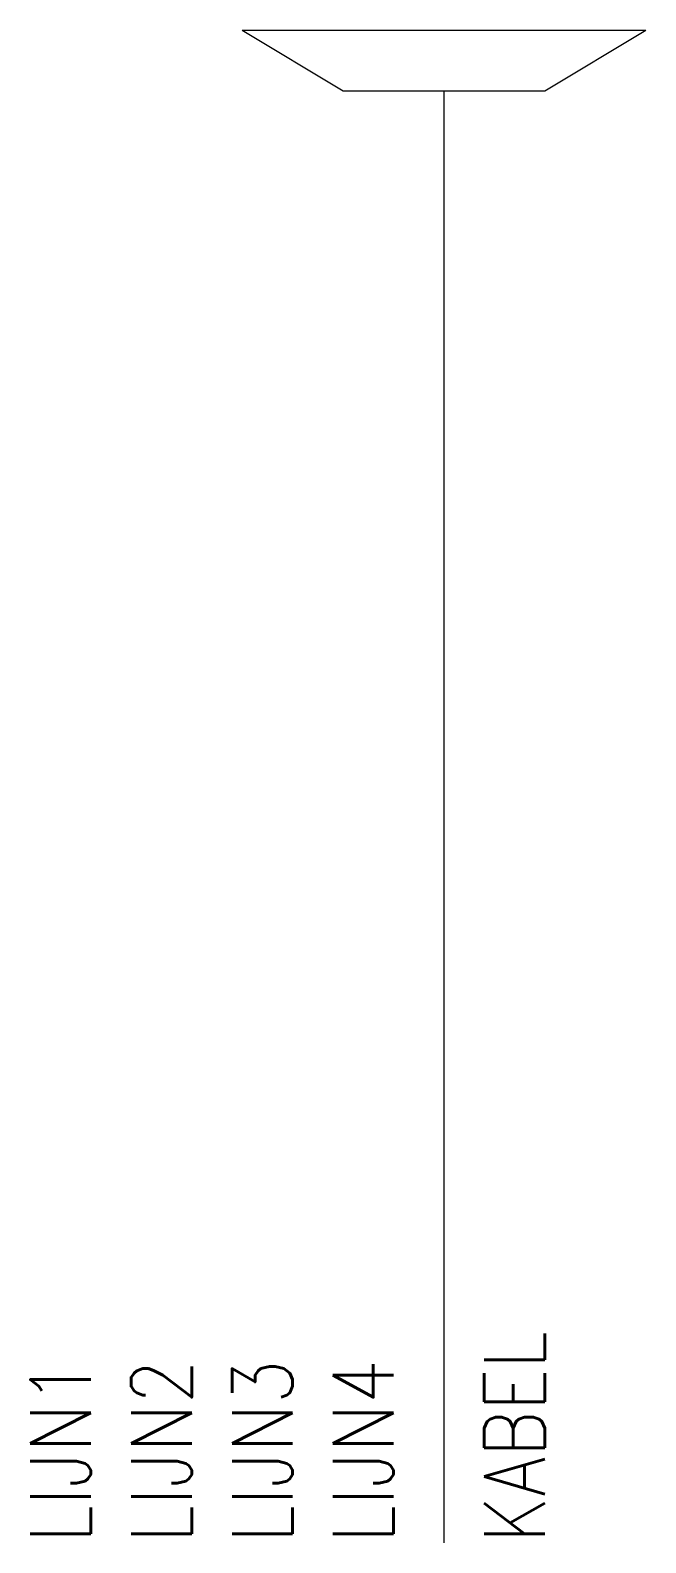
# Model space of a CAD drawing. Extents: x 24.5 to 55, y 93 to 168.
import ezdxf

# ---------------------------------------------------------------- set-up
doc = ezdxf.new("R2010")
doc.units = 0
doc.header["$LTSCALE"] = 6
doc.layers.add('1', color=8, linetype='CONTINUOUS')
doc.styles.get("Standard").update_dxf_attribs({"font": 'simplex', "width": 0.85})

msp = doc.modelspace()

# ---------------------------------------------------------------- linework, layer by layer
at = {"layer": '1', "color": 0}
for p, q in [((35, 168), (55, 168)), ((35, 168), (40, 165)), ((50, 165), (55, 168)), ((40, 165), (50, 165)), ((45, 165), (45, 93))]:
    msp.add_line(p, q, dxfattribs=at)

# ---------------------------------------------------------------- texts
at = {"layer": '1', "color": 0, "width": 0.85}
for tag, p, s in [('KABEL', (50, 93), 'mm2'), ('LIJN2', (32.5, 93), 'Tekst'), ('LIJN3', (37.5, 93), 'Tekst'), ('LIJN4', (42.5, 93), 'Tekst'), ('LIJN1', (27.5, 93), 'Tekst')]:
    msp.add_attdef(tag, p, s, height=3, rotation=90, dxfattribs=at)

doc.saveas('drawing.dxf')
